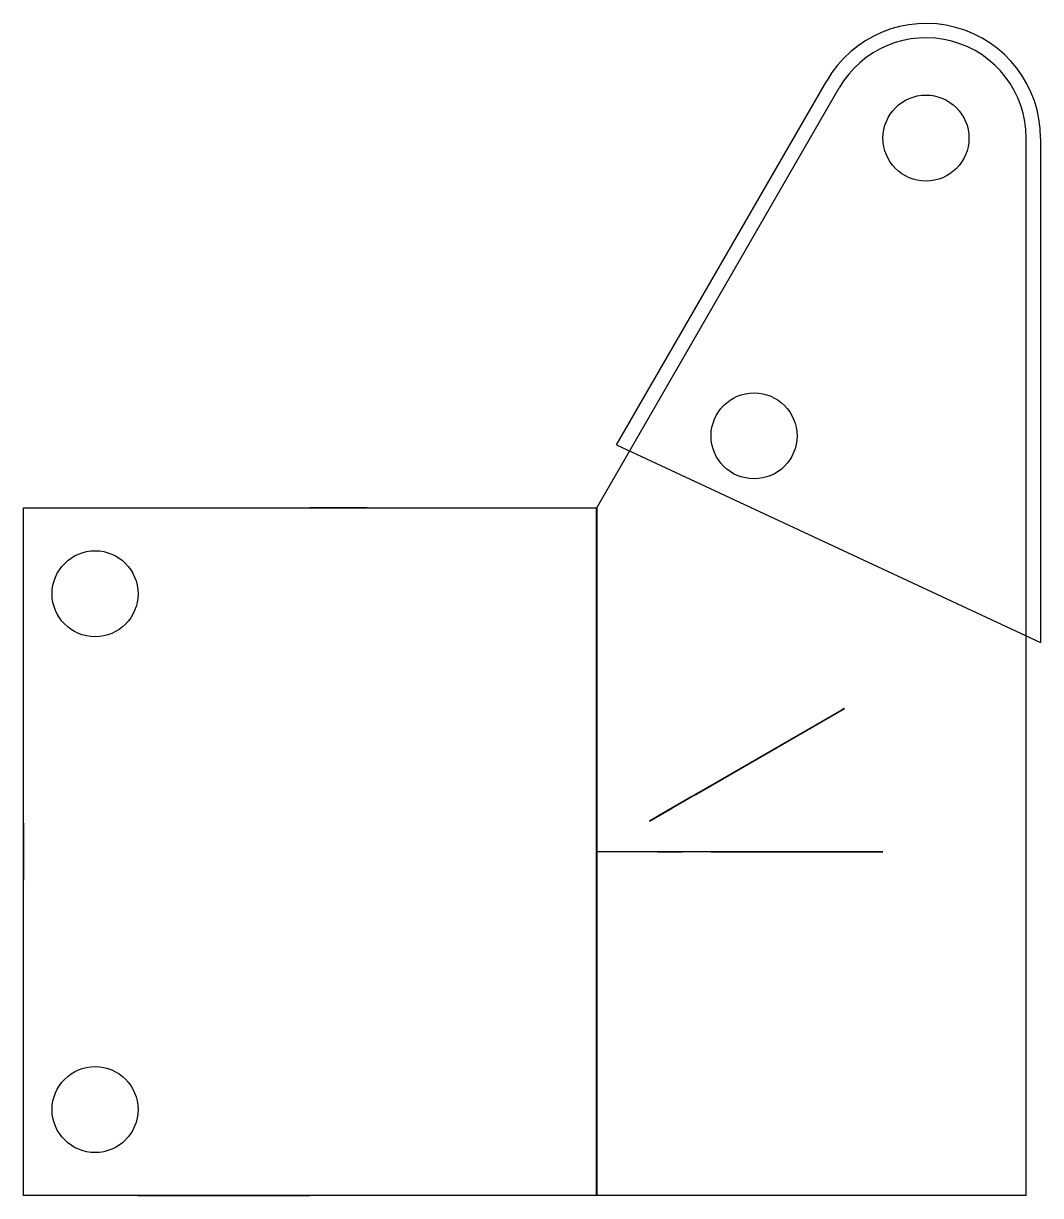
# Model space of a CAD drawing. Extents: x -20 to 15.5, y -12 to 28.9.
import ezdxf

# ---------------------------------------------------------------- set-up
doc = ezdxf.new("R2010")
doc.units = 0
doc.header["$MEASUREMENT"] = 0
doc.linetypes.add('solid', pattern=[0])
for name, color, linetype in [('block left geo~~~geo', 1, 'solid'), ('block right geo~~~geo', 1, 'solid'), ('block right ref~~~ref', 1, 'solid'), ('nozzle block geo~~~geo', 1, 'solid'), ('nozzle block solid~~~solid', 1, 'solid')]:
    doc.layers.add(name, color=color, linetype=linetype)

msp = doc.modelspace()

# ---------------------------------------------------------------- linework, layer by layer
at = {"layer": 'block left geo~~~geo', "color": 5, "linetype": 'solid'}
for p, q in [((-20, 12, 9), (-0.01, 12, 9)), ((-20, -12, 9), (-20, 12, 9)), ((-0.01, 12, 9), (-0.01, -12, 9)), ((-0.01, -12, 9), (-20, -12, 9))]:
    msp.add_line(p, q, dxfattribs=at)
at = {"layer": 'block left geo~~~geo', "color": 1, "linetype": 'solid', "extrusion": (0, -1, 0)}
for centre, radius in [((-9, 17.5, -12), 1), ((-13, 14, 12), 2.99)]:
    msp.add_circle(centre, radius, dxfattribs=at)
at = {"layer": 'block left geo~~~geo', "color": 1, "linetype": 'solid'}
for centre in [(-17.5, 9, 9), (-17.5, -9, 9)]:
    msp.add_circle(centre, 1.5, dxfattribs=at)
at = {"layer": 'block left geo~~~geo', "color": 1, "linetype": 'solid', "extrusion": (1, 0, 0)}
msp.add_circle((0, 14, -20), 1, dxfattribs=at)
at = {"layer": 'block right geo~~~geo', "color": 2, "linetype": 'solid'}
for p, q in [((15, -12, 9), (15, 24.901, 9)), ((0.01, 12, 9), (0.01, -12, 9)), ((15, -12, 9), (0.01, -12, 9))]:
    msp.add_line(p, q, dxfattribs=at)
at = {"layer": 'block right geo~~~geo', "color": 7, "linetype": 'solid'}
for centre in [(11.5, 24.901, 9), (5.5, 14.509, 9)]:
    msp.add_circle(centre, 1.5, dxfattribs=at)
at = {"layer": 'block right ref~~~ref', "color": 3, "linetype": 'solid'}
for q in [(8.036, 26.901, 14), (15.5, 7.301, 14)]:
    msp.add_line((0.703, 14.201, 14), q, dxfattribs=at)
at = {"layer": 'block right ref~~~ref', "color": 1, "linetype": 'solid'}
for p, q in [((3.464, 2, 9), (8.66, 5, 13)), ((4, 0, 9), (0, 0, 9)), ((4, 0, 19), (0, 0, 19)), ((0, 0, 19), (0, 0, 9)), ((10, 0, 15), (4, 0, 19)), ((4, 0, 9), (10, 0, 13)), ((10, 0, 13), (10, 0, 15))]:
    msp.add_line(p, q, dxfattribs=at)
at = {"layer": 'block right ref~~~ref', "color": 3, "linetype": 'solid'}
msp.add_arc((11.5, 24.901, 14), 4, 360, 510, dxfattribs=at)
at = {"layer": 'nozzle block geo~~~geo', "color": 3, "linetype": 'solid'}
for p, q in [((8.66, 5, 14.732), (8.66, 5, 13.268)), ((3.573, 2.063, 18.916), (8.467, 4.889, 15.148)), ((8.467, 4.889, 12.852), (3.573, 2.063, 9.084))]:
    msp.add_line(p, q, dxfattribs=at)
at = {"layer": 'nozzle block geo~~~geo', "color": 4, "linetype": 'solid'}
for p, q in [((3.333, 1.924, 19), (2.223, 1.283, 19)), ((2.223, 1.283, 9), (3.333, 1.924, 9)), ((1.848, 1.067, 9.75), (2.598, 1.5, 9.25)), ((2.598, 1.5, 10.25), (1.848, 1.067, 9.75)), ((2.598, 1.5, 10.25), (1.848, 1.067, 10.75)), ((2.598, 1.5, 11.25), (1.848, 1.067, 10.75)), ((1.848, 1.067, 11.75), (2.598, 1.5, 11.25)), ((2.598, 1.5, 12.25), (1.848, 1.067, 11.75)), ((1.848, 1.067, 12.75), (2.598, 1.5, 12.25)), ((2.598, 1.5, 13.25), (1.848, 1.067, 12.75)), ((1.848, 1.067, 13.75), (2.598, 1.5, 13.25)), ((2.598, 1.5, 14.25), (1.848, 1.067, 13.75)), ((1.848, 1.067, 14.75), (2.598, 1.5, 14.25)), ((2.598, 1.5, 15.25), (1.848, 1.067, 14.75)), ((1.848, 1.067, 15.75), (2.598, 1.5, 15.25)), ((2.598, 1.5, 16.25), (1.848, 1.067, 15.75)), ((2.598, 1.5, 16.25), (1.848, 1.067, 16.75)), ((2.598, 1.5, 17.25), (1.848, 1.067, 16.75)), ((1.848, 1.067, 17.75), (2.598, 1.5, 17.25)), ((2.598, 1.5, 18.25), (1.848, 1.067, 17.75)), ((1.848, 1.067, 18.75), (2.598, 1.5, 18.25)), ((2.223, 1.283, 19), (1.848, 1.067, 18.75)), ((2.598, 1.5, 9.25), (2.223, 1.283, 9)), ((2.134, 0, 18.75), (3, 0, 18.25))]:
    msp.add_line(p, q, dxfattribs=at)
at = {"layer": 'nozzle block geo~~~geo', "color": 3, "linetype": 'solid', "extrusion": (0.5, -0.866025, 0)}
for centre, start, end in [((9.5, 14.732), 0, 56.3099), ((9.5, 13.268), 303.6901, 360), ((3.849, 18.5), 56.3099, 90), ((3.849, 9.5), 270, 303.6901)]:
    msp.add_arc(centre, 0.5, start, end, dxfattribs=at)
at = {"layer": 'nozzle block solid~~~solid', "color": 2, "linetype": 'solid'}
for p, q in [((0.01, 12, 9), (8.469, 26.651, 9)), ((15.5, 24.901, 14), (15.5, 7.301, 14))]:
    msp.add_line(p, q, dxfattribs=at)
msp.add_arc((11.5, 24.901, 9), 3.5, 0, 150, dxfattribs=at)

doc.saveas('drawing.dxf')
